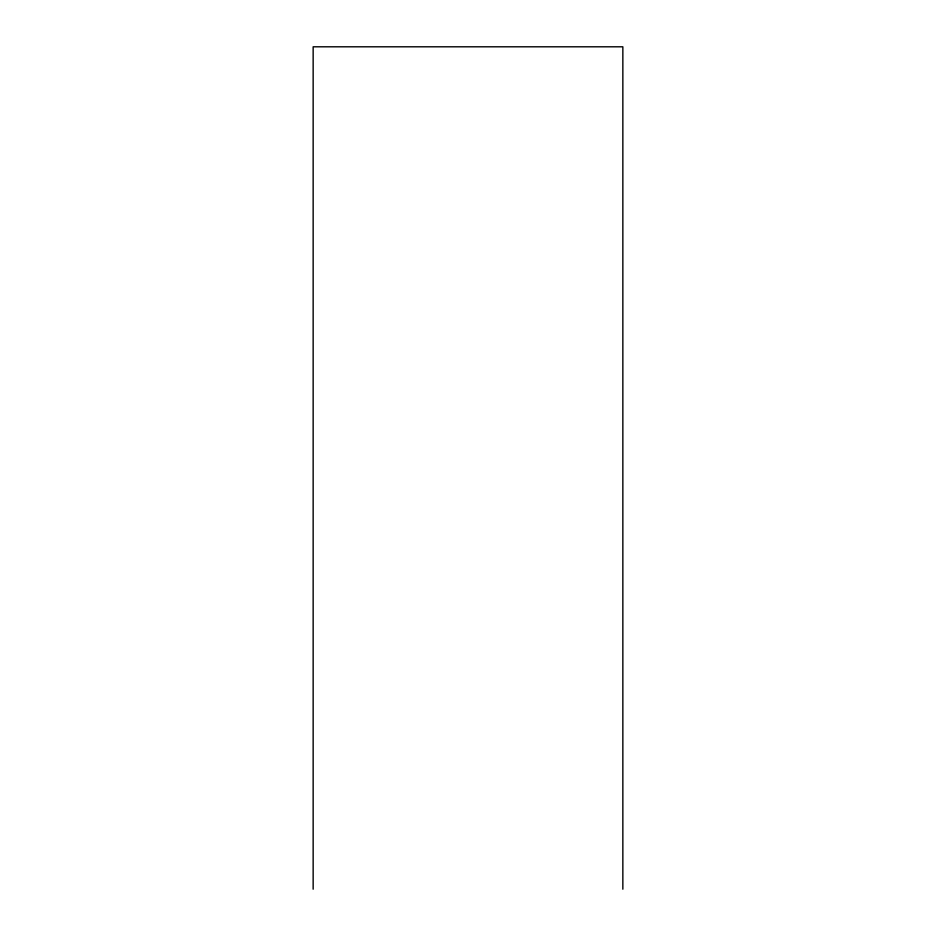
<?xml version="1.0" encoding="UTF-8"?>
<svg xmlns="http://www.w3.org/2000/svg" width="936" height="936" viewBox="0 0 936 936"><rect width="100%" height="100%" fill="white"/><g stroke="black" fill="none" stroke-linecap="round" stroke-linejoin="round"><path stroke-width="1.4" d="M622.85 889.2L622.85 46.8L313.15 46.8L313.15 889.2"/></g></svg>
